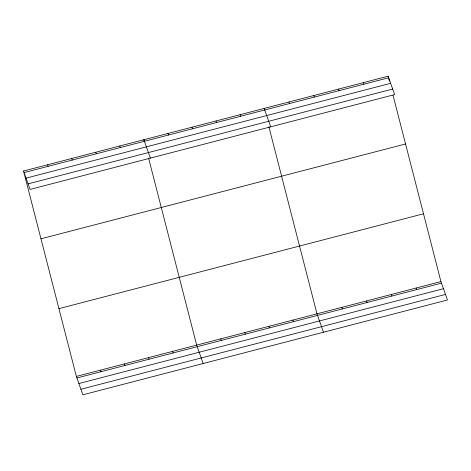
<?xml version="1.0" encoding="UTF-8"?>
<svg xmlns="http://www.w3.org/2000/svg" width="471" height="471" viewBox="0 0 471 471"><rect width="100%" height="100%" fill="white"/><g stroke="black" fill="none" stroke-linecap="round" stroke-linejoin="round"><path stroke-width="0.71" d="M23.55 171.02L388.128 76.19L394.645 94.589L30.067 189.419L23.55 171.02L76.355 376.411L82.872 394.81L447.45 299.98L440.933 281.581L393.026 95.248M24.103 172.58L388.681 77.75M26.07 178.138L390.647 83.308M28.101 183.861L392.679 89.031M40.977 238.797L405.555 143.967M58.928 308.629L423.506 213.799M76.355 376.411L440.933 281.581M76.908 377.978L441.486 283.148M78.881 383.535L443.458 288.699M80.906 389.258L445.484 294.428M363.335 82.637L363.889 84.203M416.14 288.028L416.7 289.594M338.543 89.084L339.096 90.65M391.354 294.475L391.907 296.041M313.751 95.531L314.31 97.097M366.562 300.928L367.115 302.494M288.964 101.983L289.518 103.549M341.769 307.375L342.323 308.941M270.69 126.829L264.172 108.43L264.714 110.55M323.495 332.226L316.977 313.821L268.888 126.787M240.11 114.689L240.663 116.255M292.915 320.08L293.468 321.646M216.048 120.947L216.601 122.513M268.853 326.338L269.406 327.904M191.985 127.205L192.539 128.771M244.79 332.603L245.344 334.163M167.923 133.464L168.477 135.03M220.728 338.861L221.282 340.421M150.379 158.126L143.861 139.722L144.403 141.842M203.184 363.518L196.666 345.119L148.583 158.079M119.799 145.981L120.352 147.547M172.604 351.378L173.157 352.944M95.737 152.239L96.29 153.805M148.542 357.636L149.095 359.202M71.674 158.503L72.228 160.063M124.479 363.895L125.033 365.461M47.612 164.762L48.166 166.322M100.417 370.153L100.971 371.719M388.128 76.19L389.399 81.13"/></g></svg>
